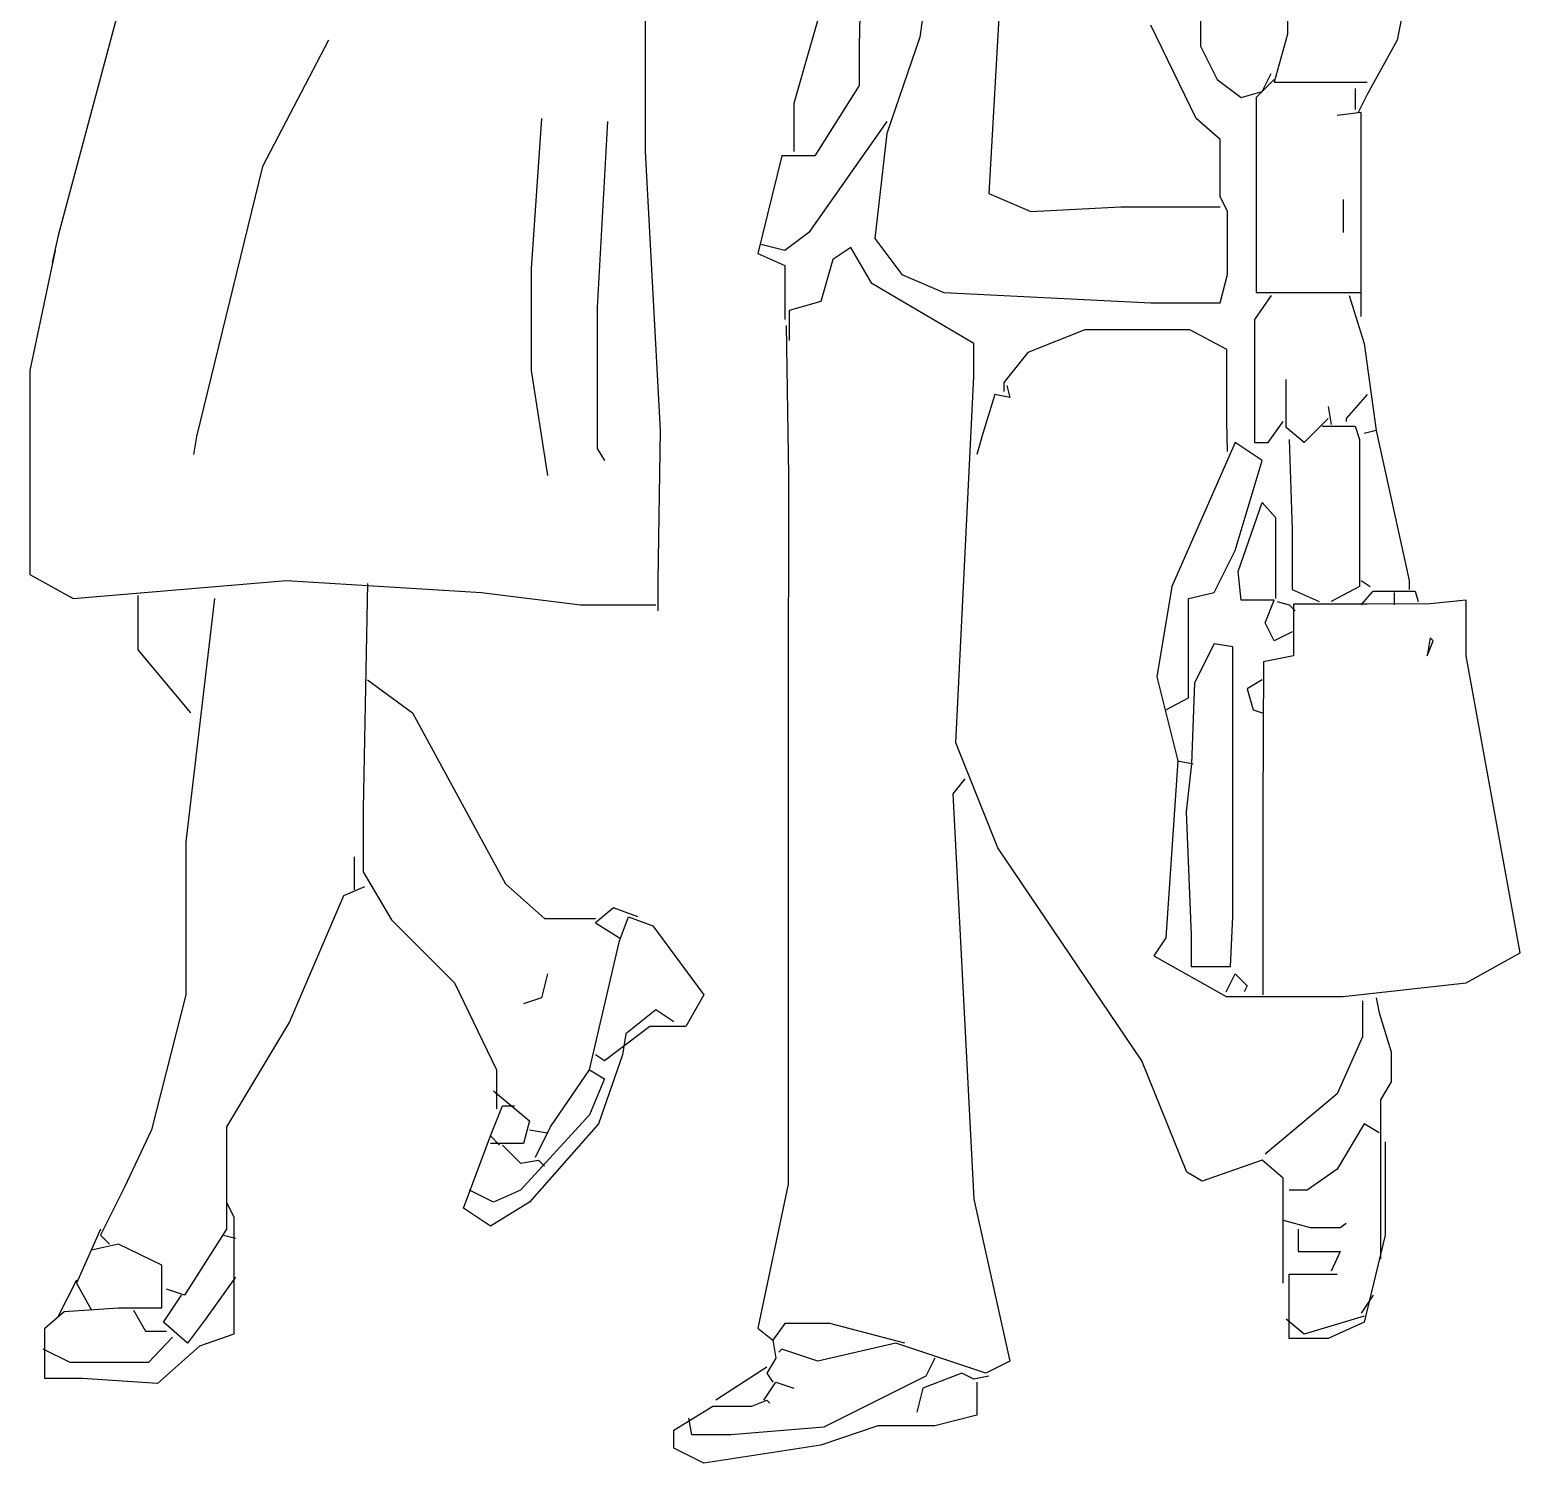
# Model space of a CAD drawing. Extents: x -126.21 to -125.25, y -5281.37 to -5279.69.
# Drawn here: x -126.214 to -125.255, y -5281.369 to -5280.446 of the extents above; entities that cross this region are included whole.
import ezdxf

# ---------------------------------------------------------------- set-up
doc = ezdxf.new("R2010")
doc.units = 0
doc.header["$LTSCALE"] = 1000
doc.layers.add('MULHER', color=7, linetype='CONTINUOUS')

msp = doc.modelspace()

# ---------------------------------------------------------------- linework, layer by layer
at = {"layer": 'MULHER', "linetype": 'CONTINUOUS'}
for points in [[(-126.08393, -5279.98307), (-126.09746, -5279.98307), (-126.13033, -5280.03334), (-126.16126, -5280.10681), (-126.1458, -5280.1416), (-126.1226, -5280.19767), (-126.11293, -5280.27887), (-126.14966, -5280.40454), (-126.19606, -5280.57854), (-126.19993, -5280.59594)], [(-125.44786, -5280.35233), (-125.4556, -5280.34653), (-125.473, -5280.12807), (-125.444, -5280.05267), (-125.4266, -5280.03431), (-125.39373, -5280.03431), (-125.37246, -5280.0604), (-125.34733, -5280.13967), (-125.33863, -5280.24601), (-125.33863, -5280.26533), (-125.3222, -5280.39294), (-125.3338, -5280.45287), (-125.35313, -5280.48767), (-125.35893, -5280.49927)], [(-125.59286, -5280.03914), (-125.6093, -5280.09521), (-125.6093, -5280.2228), (-125.6412, -5280.45094), (-125.66246, -5280.5128), (-125.6702, -5280.58047), (-125.6528, -5280.60367), (-125.62573, -5280.61527), (-125.49233, -5280.62204), (-125.44786, -5280.62204), (-125.44303, -5280.60367), (-125.44303, -5280.56307), (-125.44786, -5280.5534), (-125.44786, -5280.51667), (-125.46333, -5280.50314), (-125.49233, -5280.4432)], [(-125.41597, -5280.09907), (-125.41597, -5280.2054), (-125.444, -5280.34847), (-125.46043, -5280.4084), (-125.46043, -5280.45674), (-125.4498, -5280.47801), (-125.43433, -5280.4896), (-125.4208, -5280.48573), (-125.415, -5280.47414)], [(-125.41597, -5280.09907), (-125.41597, -5280.2054), (-125.444, -5280.34847), (-125.46043, -5280.4084), (-125.46043, -5280.45674), (-125.4498, -5280.47801), (-125.43433, -5280.4896), (-125.4208, -5280.48573), (-125.415, -5280.47414)], [(-125.41597, -5280.09907), (-125.41597, -5280.2054), (-125.444, -5280.34847), (-125.46043, -5280.4084), (-125.46043, -5280.45674), (-125.4498, -5280.47801), (-125.43433, -5280.4896), (-125.4208, -5280.48573), (-125.415, -5280.47414)], [(-125.40436, -5280.31754), (-125.40436, -5280.449), (-125.41306, -5280.47993), (-125.35313, -5280.47993)], [(-125.70016, -5280.37747), (-125.70016, -5280.41613), (-125.7224, -5280.49347), (-125.7224, -5280.5244)], [(-125.54646, -5280.37457), (-125.57546, -5280.37457), (-125.58706, -5280.38134), (-125.59673, -5280.55147), (-125.56966, -5280.56307), (-125.51166, -5280.56017), (-125.44786, -5280.56017)], [(-125.54646, -5280.37457), (-125.57546, -5280.37457), (-125.58706, -5280.38134), (-125.59673, -5280.55147), (-125.56966, -5280.56307), (-125.51166, -5280.56017), (-125.44786, -5280.56017)], [(-125.8094, -5280.38907), (-125.8181, -5280.40067), (-125.8181, -5280.5244), (-125.80843, -5280.7042), (-125.80988, -5280.80087), (-125.80988, -5280.82021)], [(-125.8094, -5280.38907), (-125.8181, -5280.40067), (-125.8181, -5280.5244), (-125.80843, -5280.7042), (-125.80988, -5280.80087), (-125.80988, -5280.82021)], [(-125.69726, -5280.39681), (-125.6789, -5280.39681), (-125.68035, -5280.45674), (-125.68035, -5280.48187), (-125.70886, -5280.5273), (-125.73013, -5280.5273), (-125.7456, -5280.59014), (-125.7282, -5280.59787), (-125.7282, -5280.63267)], [(-126.02206, -5280.45287), (-126.0646, -5280.53407), (-126.10713, -5280.70807), (-126.10906, -5280.71967)], [(-126.02206, -5280.45287), (-126.0646, -5280.53407), (-126.10713, -5280.70807), (-126.10906, -5280.71967)], [(-126.02206, -5280.45287), (-126.0646, -5280.53407), (-126.10713, -5280.70807), (-126.10906, -5280.71967)], [(-126.02206, -5280.45287), (-126.0646, -5280.53407), (-126.10713, -5280.70807), (-126.10906, -5280.71967)], [(-125.41306, -5280.47801), (-125.42466, -5280.4896), (-125.42466, -5280.61527), (-125.35893, -5280.61527), (-125.357, -5280.61527)], [(-125.36087, -5280.4838), (-125.36087, -5280.49733)], [(-125.36087, -5280.4838), (-125.36087, -5280.49733)], [(-125.36087, -5280.4838), (-125.36087, -5280.49733)], [(-125.36087, -5280.4838), (-125.36087, -5280.49733)], [(-125.8848, -5280.50314), (-125.89156, -5280.5998), (-125.89156, -5280.66554), (-125.88093, -5280.7332)], [(-125.8848, -5280.50314), (-125.89156, -5280.5998), (-125.89156, -5280.66554), (-125.88093, -5280.7332)], [(-125.8848, -5280.50314), (-125.89156, -5280.5998), (-125.89156, -5280.66554), (-125.88093, -5280.7332)], [(-125.8848, -5280.50314), (-125.89156, -5280.5998), (-125.89156, -5280.66554), (-125.88093, -5280.7332)], [(-125.8848, -5280.50314), (-125.89156, -5280.5998), (-125.89156, -5280.66554), (-125.88093, -5280.7332)], [(-125.84226, -5280.50507), (-125.84903, -5280.62493), (-125.84903, -5280.7158), (-125.8442, -5280.72354)], [(-125.66246, -5280.50507), (-125.71273, -5280.5766), (-125.7282, -5280.5882), (-125.74366, -5280.58434)], [(-125.357, -5280.63073), (-125.357, -5280.61721), (-125.357, -5280.49927), (-125.37246, -5280.5012)], [(-125.357, -5280.63073), (-125.357, -5280.61721), (-125.357, -5280.49927), (-125.37246, -5280.5012)], [(-125.357, -5280.63073), (-125.357, -5280.61721), (-125.357, -5280.49927), (-125.37246, -5280.5012)], [(-125.357, -5280.63073), (-125.357, -5280.61721), (-125.357, -5280.49927), (-125.37246, -5280.5012)], [(-125.357, -5280.63073), (-125.357, -5280.61721), (-125.357, -5280.49927), (-125.37246, -5280.5012)], [(-125.357, -5280.63073), (-125.357, -5280.61721), (-125.357, -5280.49927), (-125.37246, -5280.5012)], [(-125.357, -5280.63073), (-125.357, -5280.61721), (-125.357, -5280.49927), (-125.37246, -5280.5012)], [(-125.357, -5280.63073), (-125.357, -5280.61721), (-125.357, -5280.49927), (-125.37246, -5280.5012)], [(-125.357, -5280.63073), (-125.357, -5280.61721), (-125.357, -5280.49927), (-125.37246, -5280.5012)], [(-125.357, -5280.63073), (-125.357, -5280.61721), (-125.357, -5280.49927), (-125.37246, -5280.5012)], [(-125.357, -5280.63073), (-125.357, -5280.61721), (-125.357, -5280.49927), (-125.37246, -5280.5012)], [(-125.3686, -5280.55533), (-125.3686, -5280.5766)], [(-125.3686, -5280.55533), (-125.3686, -5280.5766)], [(-125.3686, -5280.55533), (-125.3686, -5280.5766)], [(-125.3686, -5280.55533), (-125.3686, -5280.5766)], [(-125.3686, -5280.55533), (-125.3686, -5280.5766)], [(-125.3686, -5280.55533), (-125.3686, -5280.5766)], [(-126.198, -5280.5882), (-126.21443, -5280.66554), (-126.21443, -5280.797), (-126.1864, -5280.81247), (-126.04913, -5280.80087), (-125.92346, -5280.8086), (-125.85966, -5280.81634), (-125.81133, -5280.81634)], [(-126.198, -5280.5882), (-126.21443, -5280.66554), (-126.21443, -5280.797), (-126.1864, -5280.81247), (-126.04913, -5280.80087), (-125.92346, -5280.8086), (-125.85966, -5280.81634), (-125.81133, -5280.81634)], [(-125.40726, -5281.25327), (-125.40726, -5281.18561), (-125.4208, -5281.174), (-125.45946, -5281.18754), (-125.46913, -5281.18174), (-125.49813, -5281.11021), (-125.59093, -5280.97294), (-125.618, -5280.90527), (-125.6064, -5280.6694), (-125.6064, -5280.64814), (-125.67213, -5280.60947), (-125.68566, -5280.58627), (-125.69726, -5280.594), (-125.705, -5280.62107), (-125.7253, -5280.62687), (-125.7253, -5280.6462)], [(-125.40726, -5281.25327), (-125.40726, -5281.18561), (-125.4208, -5281.174), (-125.45946, -5281.18754), (-125.46913, -5281.18174), (-125.49813, -5281.11021), (-125.59093, -5280.97294), (-125.618, -5280.90527), (-125.6064, -5280.6694), (-125.6064, -5280.64814), (-125.67213, -5280.60947), (-125.68566, -5280.58627), (-125.69726, -5280.594), (-125.705, -5280.62107), (-125.7253, -5280.62687), (-125.7253, -5280.6462)], [(-125.40726, -5281.25327), (-125.40726, -5281.18561), (-125.4208, -5281.174), (-125.45946, -5281.18754), (-125.46913, -5281.18174), (-125.49813, -5281.11021), (-125.59093, -5280.97294), (-125.618, -5280.90527), (-125.6064, -5280.6694), (-125.6064, -5280.64814), (-125.67213, -5280.60947), (-125.68566, -5280.58627), (-125.69726, -5280.594), (-125.705, -5280.62107), (-125.7253, -5280.62687), (-125.7253, -5280.6462)], [(-125.415, -5280.61721), (-125.42563, -5280.63267), (-125.42563, -5280.71193), (-125.41693, -5280.71193), (-125.40726, -5280.6984)], [(-125.415, -5280.61721), (-125.42563, -5280.63267), (-125.42563, -5280.71193), (-125.41693, -5280.71193), (-125.40726, -5280.6984)], [(-125.415, -5280.61721), (-125.42563, -5280.63267), (-125.42563, -5280.71193), (-125.41693, -5280.71193), (-125.40726, -5280.6984)], [(-125.415, -5280.61721), (-125.42563, -5280.63267), (-125.42563, -5280.71193), (-125.41693, -5280.71193), (-125.40726, -5280.6984)], [(-125.415, -5280.61721), (-125.42563, -5280.63267), (-125.42563, -5280.71193), (-125.41693, -5280.71193), (-125.40726, -5280.6984)], [(-125.415, -5280.61721), (-125.42563, -5280.63267), (-125.42563, -5280.71193), (-125.41693, -5280.71193), (-125.40726, -5280.6984)], [(-125.36473, -5280.61721), (-125.35506, -5280.64814), (-125.34733, -5280.7042), (-125.32606, -5280.80087), (-125.32606, -5280.80667)], [(-125.36473, -5280.61721), (-125.35506, -5280.64814), (-125.34733, -5280.7042), (-125.32606, -5280.80087), (-125.32606, -5280.80667)], [(-125.36473, -5280.61721), (-125.35506, -5280.64814), (-125.34733, -5280.7042), (-125.32606, -5280.80087), (-125.32606, -5280.80667)], [(-125.72723, -5280.63653), (-125.72578, -5280.7332), (-125.72602, -5280.8898), (-125.72602, -5281.18947), (-125.7456, -5281.28227), (-125.73593, -5281.29)], [(-125.72723, -5280.63653), (-125.72578, -5280.7332), (-125.72602, -5280.8898), (-125.72602, -5281.18947), (-125.7456, -5281.28227), (-125.73593, -5281.29)], [(-125.44303, -5280.71773), (-125.44351, -5280.6984), (-125.44351, -5280.652), (-125.4672, -5280.63943), (-125.53486, -5280.63943), (-125.5716, -5280.65394), (-125.58706, -5280.67327), (-125.58706, -5280.67907)], [(-125.37827, -5280.69647), (-125.39373, -5280.71193), (-125.40533, -5280.70227), (-125.40533, -5280.67134)], [(-125.37827, -5280.69647), (-125.39373, -5280.71193), (-125.40533, -5280.70227), (-125.40533, -5280.67134)], [(-125.58513, -5280.67521), (-125.5832, -5280.68294), (-125.59286, -5280.68101), (-125.6006, -5280.70613), (-125.60446, -5280.71967)], [(-125.58513, -5280.67521), (-125.5832, -5280.68294), (-125.59286, -5280.68101), (-125.6006, -5280.70613), (-125.60446, -5280.71967)], [(-125.35313, -5280.68101), (-125.36666, -5280.69647), (-125.36666, -5280.6984)], [(-125.37827, -5280.68874), (-125.37633, -5280.70033)], [(-125.37827, -5280.68874), (-125.37633, -5280.70033)], [(-125.37827, -5280.68874), (-125.37633, -5280.70033)], [(-125.37827, -5280.68874), (-125.37633, -5280.70033)], [(-125.37827, -5280.68874), (-125.37633, -5280.70033)], [(-125.37827, -5280.68874), (-125.37633, -5280.70033)], [(-125.37827, -5280.68874), (-125.37633, -5280.70033)], [(-125.37827, -5280.68874), (-125.37633, -5280.70033)], [(-125.38213, -5280.7013), (-125.36087, -5280.7013), (-125.35797, -5280.71), (-125.35797, -5280.80474), (-125.37633, -5280.8144)], [(-125.34733, -5280.7042), (-125.35506, -5280.70613)], [(-125.48266, -5280.884), (-125.46816, -5280.87627), (-125.46816, -5280.81247), (-125.45173, -5280.8086), (-125.4382, -5280.78153), (-125.4208, -5280.72354), (-125.4382, -5280.71193), (-125.4788, -5280.80474), (-125.48846, -5280.86273), (-125.47493, -5280.91687), (-125.48266, -5281.03094), (-125.4904, -5281.04254), (-125.444, -5281.06863), (-125.3686, -5281.06863), (-125.28933, -5281.05993), (-125.25453, -5281.04061), (-125.28933, -5280.8492), (-125.28933, -5280.81344), (-125.31253, -5280.81585), (-125.35313, -5280.81609), (-125.4005, -5280.81609), (-125.4005, -5280.8492), (-125.41983, -5280.85307), (-125.42031, -5280.9478), (-125.42031, -5281.06767)], [(-125.48266, -5280.884), (-125.46816, -5280.87627), (-125.46816, -5280.81247), (-125.45173, -5280.8086), (-125.4382, -5280.78153), (-125.4208, -5280.72354), (-125.4382, -5280.71193), (-125.4788, -5280.80474), (-125.48846, -5280.86273), (-125.47493, -5280.91687), (-125.48266, -5281.03094), (-125.4904, -5281.04254), (-125.444, -5281.06863), (-125.3686, -5281.06863), (-125.28933, -5281.05993), (-125.25453, -5281.04061), (-125.28933, -5280.8492), (-125.28933, -5280.81344), (-125.31253, -5280.81585), (-125.35313, -5280.81609), (-125.4005, -5280.81609), (-125.4005, -5280.8492), (-125.41983, -5280.85307), (-125.42031, -5280.9478), (-125.42031, -5281.06767)], [(-125.48266, -5280.884), (-125.46816, -5280.87627), (-125.46816, -5280.81247), (-125.45173, -5280.8086), (-125.4382, -5280.78153), (-125.4208, -5280.72354), (-125.4382, -5280.71193), (-125.4788, -5280.80474), (-125.48846, -5280.86273), (-125.47493, -5280.91687), (-125.48266, -5281.03094), (-125.4904, -5281.04254), (-125.444, -5281.06863), (-125.3686, -5281.06863), (-125.28933, -5281.05993), (-125.25453, -5281.04061), (-125.28933, -5280.8492), (-125.28933, -5280.81344), (-125.31253, -5280.81585), (-125.35313, -5280.81609), (-125.4005, -5280.81609), (-125.4005, -5280.8492), (-125.41983, -5280.85307), (-125.42031, -5280.9478), (-125.42031, -5281.06767)], [(-125.48266, -5280.884), (-125.46816, -5280.87627), (-125.46816, -5280.81247), (-125.45173, -5280.8086), (-125.4382, -5280.78153), (-125.4208, -5280.72354), (-125.4382, -5280.71193), (-125.4788, -5280.80474), (-125.48846, -5280.86273), (-125.47493, -5280.91687), (-125.48266, -5281.03094), (-125.4904, -5281.04254), (-125.444, -5281.06863), (-125.3686, -5281.06863), (-125.28933, -5281.05993), (-125.25453, -5281.04061), (-125.28933, -5280.8492), (-125.28933, -5280.81344), (-125.31253, -5280.81585), (-125.35313, -5280.81609), (-125.4005, -5280.81609), (-125.4005, -5280.8492), (-125.41983, -5280.85307), (-125.42031, -5280.9478), (-125.42031, -5281.06767)], [(-125.4034, -5280.71), (-125.40147, -5280.76801), (-125.40147, -5280.80667), (-125.38406, -5280.8144)], [(-125.4034, -5280.71), (-125.40147, -5280.76801), (-125.40147, -5280.80667), (-125.38406, -5280.8144)], [(-125.40147, -5280.83374), (-125.41306, -5280.83954), (-125.41887, -5280.82794), (-125.41306, -5280.81344), (-125.43433, -5280.81344), (-125.43626, -5280.79507), (-125.4208, -5280.75061), (-125.4121, -5280.76027), (-125.4121, -5280.81247)], [(-125.40147, -5280.83374), (-125.41306, -5280.83954), (-125.41887, -5280.82794), (-125.41306, -5280.81344), (-125.43433, -5280.81344), (-125.43626, -5280.79507), (-125.4208, -5280.75061), (-125.4121, -5280.76027), (-125.4121, -5280.81247)], [(-125.99693, -5280.8028), (-125.99983, -5280.9478), (-125.99983, -5280.9884), (-125.98146, -5281.01934), (-125.94086, -5281.05993), (-125.9138, -5281.11601), (-125.9138, -5281.14113)], [(-125.99693, -5280.8028), (-125.99983, -5280.9478), (-125.99983, -5280.9884), (-125.98146, -5281.01934), (-125.94086, -5281.05993), (-125.9138, -5281.11601), (-125.9138, -5281.14113)], [(-125.99693, -5280.8028), (-125.99983, -5280.9478), (-125.99983, -5280.9884), (-125.98146, -5281.01934), (-125.94086, -5281.05993), (-125.9138, -5281.11601), (-125.9138, -5281.14113)], [(-125.99693, -5280.8028), (-125.99983, -5280.9478), (-125.99983, -5280.9884), (-125.98146, -5281.01934), (-125.94086, -5281.05993), (-125.9138, -5281.11601), (-125.9138, -5281.14113)], [(-125.99693, -5280.8028), (-125.99983, -5280.9478), (-125.99983, -5280.9884), (-125.98146, -5281.01934), (-125.94086, -5281.05993), (-125.9138, -5281.11601), (-125.9138, -5281.14113)], [(-125.99693, -5280.8028), (-125.99983, -5280.9478), (-125.99983, -5280.9884), (-125.98146, -5281.01934), (-125.94086, -5281.05993), (-125.9138, -5281.11601), (-125.9138, -5281.14113)], [(-125.99693, -5280.8028), (-125.99983, -5280.9478), (-125.99983, -5280.9884), (-125.98146, -5281.01934), (-125.94086, -5281.05993), (-125.9138, -5281.11601), (-125.9138, -5281.14113)], [(-125.99693, -5280.8028), (-125.99983, -5280.9478), (-125.99983, -5280.9884), (-125.98146, -5281.01934), (-125.94086, -5281.05993), (-125.9138, -5281.11601), (-125.9138, -5281.14113)], [(-125.99693, -5280.8028), (-125.99983, -5280.9478), (-125.99983, -5280.9884), (-125.98146, -5281.01934), (-125.94086, -5281.05993), (-125.9138, -5281.11601), (-125.9138, -5281.14113)], [(-125.99693, -5280.8028), (-125.99983, -5280.9478), (-125.99983, -5280.9884), (-125.98146, -5281.01934), (-125.94086, -5281.05993), (-125.9138, -5281.11601), (-125.9138, -5281.14113)], [(-125.99693, -5280.8028), (-125.99983, -5280.9478), (-125.99983, -5280.9884), (-125.98146, -5281.01934), (-125.94086, -5281.05993), (-125.9138, -5281.11601), (-125.9138, -5281.14113)], [(-125.357, -5280.80087), (-125.3512, -5280.80474)], [(-125.357, -5280.80087), (-125.3512, -5280.80474)], [(-126.09553, -5280.81247), (-126.1139, -5280.96907), (-126.1139, -5281.06767), (-126.13613, -5281.15467), (-126.15353, -5281.19141), (-126.169, -5281.22233), (-126.1632, -5281.22814)], [(-126.09553, -5280.81247), (-126.1139, -5280.96907), (-126.1139, -5281.06767), (-126.13613, -5281.15467), (-126.15353, -5281.19141), (-126.169, -5281.22233), (-126.1632, -5281.22814)], [(-126.14483, -5280.81054), (-126.14483, -5280.84533), (-126.111, -5280.88594)], [(-126.14483, -5280.81054), (-126.14483, -5280.84533), (-126.111, -5280.88594)], [(-125.41113, -5280.8144), (-125.4034, -5280.81634), (-125.39953, -5280.82021)], [(-125.41113, -5280.8144), (-125.4034, -5280.81634), (-125.39953, -5280.82021)], [(-125.41113, -5280.8144), (-125.4034, -5280.81634), (-125.39953, -5280.82021)], [(-125.41113, -5280.8144), (-125.4034, -5280.81634), (-125.39953, -5280.82021)], [(-125.41113, -5280.8144), (-125.4034, -5280.81634), (-125.39953, -5280.82021)], [(-125.41113, -5280.8144), (-125.4034, -5280.81634), (-125.39953, -5280.82021)], [(-125.41113, -5280.8144), (-125.4034, -5280.81634), (-125.39953, -5280.82021)], [(-125.41113, -5280.8144), (-125.4034, -5280.81634), (-125.39953, -5280.82021)], [(-125.41113, -5280.8144), (-125.4034, -5280.81634), (-125.39953, -5280.82021)], [(-125.41113, -5280.8144), (-125.4034, -5280.81634), (-125.39953, -5280.82021)], [(-125.41113, -5280.8144), (-125.4034, -5280.81634), (-125.39953, -5280.82021)], [(-125.41113, -5280.8144), (-125.4034, -5280.81634), (-125.39953, -5280.82021)], [(-125.41113, -5280.8144), (-125.4034, -5280.81634), (-125.39953, -5280.82021)], [(-125.357, -5280.81634), (-125.34926, -5280.80764), (-125.3222, -5280.80764), (-125.32026, -5280.8144)], [(-125.357, -5280.81634), (-125.34926, -5280.80764), (-125.3222, -5280.80764), (-125.32026, -5280.8144)], [(-125.357, -5280.81634), (-125.34926, -5280.80764), (-125.3222, -5280.80764), (-125.32026, -5280.8144)], [(-125.33573, -5280.8086), (-125.33573, -5280.81634)], [(-125.33573, -5280.8086), (-125.33573, -5280.81634)], [(-125.33573, -5280.8086), (-125.33573, -5280.81634)], [(-125.33573, -5280.8086), (-125.33573, -5280.81634)], [(-125.33573, -5280.8086), (-125.33573, -5280.81634)], [(-125.33573, -5280.8086), (-125.33573, -5280.81634)], [(-125.46623, -5280.9188), (-125.46961, -5280.94974), (-125.46647, -5281.029), (-125.46647, -5281.04931), (-125.4411, -5281.04931), (-125.43965, -5281.0174), (-125.43965, -5280.8434), (-125.45173, -5280.84147), (-125.4643, -5280.8666), (-125.46623, -5280.9188)], [(-125.31253, -5280.83761), (-125.31446, -5280.8492), (-125.3106, -5280.83954), (-125.31253, -5280.83761)], [(-125.99693, -5280.86467), (-125.96793, -5280.88594), (-125.908, -5280.99613), (-125.88286, -5281.01837), (-125.85, -5281.01837)], [(-125.99693, -5280.86467), (-125.96793, -5280.88594), (-125.908, -5280.99613), (-125.88286, -5281.01837), (-125.85, -5281.01837)], [(-125.99693, -5280.86467), (-125.96793, -5280.88594), (-125.908, -5280.99613), (-125.88286, -5281.01837), (-125.85, -5281.01837)], [(-125.99693, -5280.86467), (-125.96793, -5280.88594), (-125.908, -5280.99613), (-125.88286, -5281.01837), (-125.85, -5281.01837)], [(-125.99693, -5280.86467), (-125.96793, -5280.88594), (-125.908, -5280.99613), (-125.88286, -5281.01837), (-125.85, -5281.01837)], [(-125.99693, -5280.86467), (-125.96793, -5280.88594), (-125.908, -5280.99613), (-125.88286, -5281.01837), (-125.85, -5281.01837)], [(-125.4208, -5280.86467), (-125.43046, -5280.87047), (-125.4266, -5280.884), (-125.4208, -5280.88594)], [(-125.47493, -5280.91687), (-125.46526, -5280.9188)], [(-125.47493, -5280.91687), (-125.46526, -5280.9188)], [(-125.47493, -5280.91687), (-125.46526, -5280.9188)], [(-125.47493, -5280.91687), (-125.46526, -5280.9188)], [(-125.47493, -5280.91687), (-125.46526, -5280.9188)], [(-125.47493, -5280.91687), (-125.46526, -5280.9188)], [(-125.47493, -5280.91687), (-125.46526, -5280.9188)], [(-125.47493, -5280.91687), (-125.46526, -5280.9188)], [(-125.6122, -5280.92847), (-125.61993, -5280.93814), (-125.6064, -5281.19914), (-125.5832, -5281.30354), (-125.59866, -5281.31127), (-125.65666, -5281.29193), (-125.70693, -5281.30354), (-125.73013, -5281.2958), (-125.73206, -5281.29773)], [(-125.6122, -5280.92847), (-125.61993, -5280.93814), (-125.6064, -5281.19914), (-125.5832, -5281.30354), (-125.59866, -5281.31127), (-125.65666, -5281.29193), (-125.70693, -5281.30354), (-125.73013, -5281.2958), (-125.73206, -5281.29773)], [(-126.00563, -5280.97874), (-126.00563, -5281)], [(-126.00563, -5280.97874), (-126.00563, -5281)], [(-126.00563, -5280.97874), (-126.00563, -5281)], [(-125.99886, -5280.99807), (-126.0124, -5281.00387), (-126.0472, -5281.08507), (-126.0878, -5281.15273), (-126.0878, -5281.19334), (-126.0878, -5281.21847), (-126.11486, -5281.26101), (-126.12646, -5281.25714)], [(-125.99886, -5280.99807), (-126.0124, -5281.00387), (-126.0472, -5281.08507), (-126.0878, -5281.15273), (-126.0878, -5281.19334), (-126.0878, -5281.21847), (-126.11486, -5281.26101), (-126.12646, -5281.25714)], [(-125.99886, -5280.99807), (-126.0124, -5281.00387), (-126.0472, -5281.08507), (-126.0878, -5281.15273), (-126.0878, -5281.19334), (-126.0878, -5281.21847), (-126.11486, -5281.26101), (-126.12646, -5281.25714)], [(-125.99886, -5280.99807), (-126.0124, -5281.00387), (-126.0472, -5281.08507), (-126.0878, -5281.15273), (-126.0878, -5281.19334), (-126.0878, -5281.21847), (-126.11486, -5281.26101), (-126.12646, -5281.25714)], [(-125.99886, -5280.99807), (-126.0124, -5281.00387), (-126.0472, -5281.08507), (-126.0878, -5281.15273), (-126.0878, -5281.19334), (-126.0878, -5281.21847), (-126.11486, -5281.26101), (-126.12646, -5281.25714)], [(-125.99886, -5280.99807), (-126.0124, -5281.00387), (-126.0472, -5281.08507), (-126.0878, -5281.15273), (-126.0878, -5281.19334), (-126.0878, -5281.21847), (-126.11486, -5281.26101), (-126.12646, -5281.25714)], [(-125.99886, -5280.99807), (-126.0124, -5281.00387), (-126.0472, -5281.08507), (-126.0878, -5281.15273), (-126.0878, -5281.19334), (-126.0878, -5281.21847), (-126.11486, -5281.26101), (-126.12646, -5281.25714)], [(-125.99886, -5280.99807), (-126.0124, -5281.00387), (-126.0472, -5281.08507), (-126.0878, -5281.15273), (-126.0878, -5281.19334), (-126.0878, -5281.21847), (-126.11486, -5281.26101), (-126.12646, -5281.25714)], [(-125.82293, -5281.0174), (-125.8384, -5281.0116), (-125.85, -5281.02127), (-125.83453, -5281.03094)], [(-125.88866, -5281.17207), (-125.879, -5281.15273), (-125.85386, -5281.11601), (-125.83453, -5281.03287), (-125.82873, -5281.0174), (-125.81326, -5281.0232), (-125.7804, -5281.06767), (-125.792, -5281.08797), (-125.8152, -5281.08797), (-125.8442, -5281.11021), (-125.85, -5281.10634)], [(-125.88866, -5281.17207), (-125.879, -5281.15273), (-125.85386, -5281.11601), (-125.83453, -5281.03287), (-125.82873, -5281.0174), (-125.81326, -5281.0232), (-125.7804, -5281.06767), (-125.792, -5281.08797), (-125.8152, -5281.08797), (-125.8442, -5281.11021), (-125.85, -5281.10634)], [(-125.88866, -5281.17207), (-125.879, -5281.15273), (-125.85386, -5281.11601), (-125.83453, -5281.03287), (-125.82873, -5281.0174), (-125.81326, -5281.0232), (-125.7804, -5281.06767), (-125.792, -5281.08797), (-125.8152, -5281.08797), (-125.8442, -5281.11021), (-125.85, -5281.10634)], [(-125.88093, -5281.05414), (-125.8848, -5281.0696), (-125.8964, -5281.07347)], [(-125.444, -5281.06573), (-125.4382, -5281.05414), (-125.43046, -5281.06187), (-125.4324, -5281.06573)], [(-125.444, -5281.06573), (-125.4382, -5281.05414), (-125.43046, -5281.06187), (-125.4324, -5281.06573)], [(-125.444, -5281.06573), (-125.4382, -5281.05414), (-125.43046, -5281.06187), (-125.4324, -5281.06573)], [(-125.444, -5281.06573), (-125.4382, -5281.05414), (-125.43046, -5281.06187), (-125.4324, -5281.06573)], [(-125.35603, -5281.07153), (-125.35603, -5281.09474), (-125.37246, -5281.13147), (-125.41887, -5281.17014)], [(-125.35603, -5281.07153), (-125.35603, -5281.09474), (-125.37246, -5281.13147), (-125.41887, -5281.17014)], [(-125.34733, -5281.0696), (-125.3454, -5281.07927), (-125.33767, -5281.1044), (-125.33767, -5281.12374), (-125.34443, -5281.13533), (-125.34443, -5281.2378)], [(-125.79973, -5281.08507), (-125.81133, -5281.07733), (-125.83066, -5281.0928), (-125.8326, -5281.10634), (-125.84806, -5281.1508), (-125.89253, -5281.20107), (-125.91766, -5281.21653), (-125.93506, -5281.20494), (-125.91766, -5281.15854), (-125.90993, -5281.1392), (-125.9022, -5281.1392)], [(-125.79973, -5281.08507), (-125.81133, -5281.07733), (-125.83066, -5281.0928), (-125.8326, -5281.10634), (-125.84806, -5281.1508), (-125.89253, -5281.20107), (-125.91766, -5281.21653), (-125.93506, -5281.20494), (-125.91766, -5281.15854), (-125.90993, -5281.1392), (-125.9022, -5281.1392)], [(-125.79973, -5281.08507), (-125.81133, -5281.07733), (-125.83066, -5281.0928), (-125.8326, -5281.10634), (-125.84806, -5281.1508), (-125.89253, -5281.20107), (-125.91766, -5281.21653), (-125.93506, -5281.20494), (-125.91766, -5281.15854), (-125.90993, -5281.1392), (-125.9022, -5281.1392)], [(-125.85386, -5281.11601), (-125.8442, -5281.12181), (-125.85386, -5281.145), (-125.89833, -5281.19334), (-125.91573, -5281.20107), (-125.9312, -5281.19334)], [(-125.91573, -5281.12954), (-125.89253, -5281.14887), (-125.8964, -5281.16337), (-125.91766, -5281.16337)], [(-125.91573, -5281.12954), (-125.89253, -5281.14887), (-125.8964, -5281.16337), (-125.91766, -5281.16337)], [(-125.3454, -5281.1566), (-125.35506, -5281.1508), (-125.37246, -5281.1798), (-125.3918, -5281.19334), (-125.4034, -5281.19334)], [(-125.91766, -5281.15854), (-125.91186, -5281.16434)], [(-125.91766, -5281.15854), (-125.91186, -5281.16434)], [(-125.91766, -5281.15854), (-125.91186, -5281.16434)], [(-125.89253, -5281.15467), (-125.88093, -5281.1566)], [(-125.89253, -5281.15467), (-125.88093, -5281.1566)], [(-125.90993, -5281.16434), (-125.89833, -5281.17594), (-125.88673, -5281.174), (-125.88286, -5281.17787)], [(-125.90993, -5281.16434), (-125.89833, -5281.17594), (-125.88673, -5281.174), (-125.88286, -5281.17787)], [(-125.90993, -5281.16434), (-125.89833, -5281.17594), (-125.88673, -5281.174), (-125.88286, -5281.17787)], [(-125.90993, -5281.16434), (-125.89833, -5281.17594), (-125.88673, -5281.174), (-125.88286, -5281.17787)], [(-125.90993, -5281.16434), (-125.89833, -5281.17594), (-125.88673, -5281.174), (-125.88286, -5281.17787)], [(-125.90993, -5281.16434), (-125.89833, -5281.17594), (-125.88673, -5281.174), (-125.88286, -5281.17787)], [(-125.34153, -5281.1624), (-125.34153, -5281.22233), (-125.35506, -5281.2784), (-125.37827, -5281.28903), (-125.4034, -5281.28903), (-125.4034, -5281.24747), (-125.37246, -5281.24747)], [(-126.0878, -5281.20107), (-126.08296, -5281.21073), (-126.08296, -5281.28613), (-126.1052, -5281.29387), (-126.13226, -5281.31804), (-126.1806, -5281.31465), (-126.20476, -5281.31465), (-126.20476, -5281.28227), (-126.1922, -5281.27164), (-126.1574, -5281.26922), (-126.12936, -5281.26922), (-126.12936, -5281.24167), (-126.1574, -5281.22814), (-126.1748, -5281.232)], [(-126.169, -5281.21847), (-126.18446, -5281.25327), (-126.1748, -5281.27067)], [(-126.169, -5281.21847), (-126.18446, -5281.25327), (-126.1748, -5281.27067)], [(-125.40726, -5281.21267), (-125.38986, -5281.2175), (-125.37053, -5281.2175), (-125.36666, -5281.2146)], [(-125.3976, -5281.21847), (-125.3976, -5281.23297), (-125.37053, -5281.23297), (-125.37633, -5281.24554)], [(-125.3976, -5281.21847), (-125.3976, -5281.23297), (-125.37053, -5281.23297), (-125.37633, -5281.24554)], [(-126.08973, -5281.22233), (-126.082, -5281.22427)], [(-126.08973, -5281.22233), (-126.082, -5281.22427)], [(-126.18446, -5281.25134), (-126.19606, -5281.27454)], [(-126.18446, -5281.25134), (-126.19606, -5281.27454)], [(-126.18446, -5281.25134), (-126.19606, -5281.27454)], [(-126.18446, -5281.25134), (-126.19606, -5281.27454)], [(-126.18446, -5281.25134), (-126.19606, -5281.27454)], [(-126.082, -5281.2494), (-126.10133, -5281.27647), (-126.11293, -5281.29193), (-126.1284, -5281.2784), (-126.1168, -5281.26101)], [(-126.082, -5281.2494), (-126.10133, -5281.27647), (-126.11293, -5281.29193), (-126.1284, -5281.2784), (-126.1168, -5281.26101)], [(-126.082, -5281.2494), (-126.10133, -5281.27647), (-126.11293, -5281.29193), (-126.1284, -5281.2784), (-126.1168, -5281.26101)], [(-125.34926, -5281.26101), (-125.357, -5281.27261)], [(-125.34926, -5281.26101), (-125.357, -5281.27261)], [(-125.34926, -5281.26101), (-125.357, -5281.27261)], [(-125.34926, -5281.26101), (-125.357, -5281.27261)], [(-125.34926, -5281.26101), (-125.357, -5281.27261)], [(-125.34926, -5281.26101), (-125.357, -5281.27261)], [(-126.14773, -5281.27067), (-126.14, -5281.2842), (-126.12646, -5281.2842)], [(-126.14773, -5281.27067), (-126.14, -5281.2842), (-126.12646, -5281.2842)], [(-126.14773, -5281.27067), (-126.14, -5281.2842), (-126.12646, -5281.2842)], [(-126.14773, -5281.27067), (-126.14, -5281.2842), (-126.12646, -5281.2842)], [(-126.14773, -5281.27067), (-126.14, -5281.2842), (-126.12646, -5281.2842)], [(-126.14773, -5281.27067), (-126.14, -5281.2842), (-126.12646, -5281.2842)], [(-125.35506, -5281.27454), (-125.39373, -5281.28613), (-125.40533, -5281.27647)], [(-125.65086, -5281.29193), (-125.6992, -5281.27937), (-125.7282, -5281.27937), (-125.73593, -5281.29), (-125.734, -5281.3016), (-125.7398, -5281.31127), (-125.73593, -5281.31707)], [(-125.65086, -5281.29193), (-125.6992, -5281.27937), (-125.7282, -5281.27937), (-125.73593, -5281.29), (-125.734, -5281.3016), (-125.7398, -5281.31127), (-125.73593, -5281.31707)], [(-125.65086, -5281.29193), (-125.6992, -5281.27937), (-125.7282, -5281.27937), (-125.73593, -5281.29), (-125.734, -5281.3016), (-125.7398, -5281.31127), (-125.73593, -5281.31707)], [(-126.1226, -5281.28807), (-126.13806, -5281.3045), (-126.18833, -5281.3045), (-126.20573, -5281.2958)], [(-126.1226, -5281.28807), (-126.13806, -5281.3045), (-126.18833, -5281.3045), (-126.20573, -5281.2958)], [(-126.1226, -5281.28807), (-126.13806, -5281.3045), (-126.18833, -5281.3045), (-126.20573, -5281.2958)], [(-125.63153, -5281.3016), (-125.63733, -5281.3132), (-125.70306, -5281.34607), (-125.763, -5281.3509), (-125.78813, -5281.3509), (-125.79006, -5281.34027)], [(-125.63153, -5281.3016), (-125.63733, -5281.3132), (-125.70306, -5281.34607), (-125.763, -5281.3509), (-125.78813, -5281.3509), (-125.79006, -5281.34027)], [(-125.7398, -5281.3074), (-125.77266, -5281.32867)], [(-125.7398, -5281.3074), (-125.77266, -5281.32867)], [(-125.7398, -5281.3074), (-125.77266, -5281.32867)], [(-125.7398, -5281.3074), (-125.77266, -5281.32867)], [(-125.59673, -5281.3132), (-125.6064, -5281.31514), (-125.61413, -5281.31127), (-125.63926, -5281.32094), (-125.64313, -5281.33641)], [(-125.59673, -5281.3132), (-125.6064, -5281.31514), (-125.61413, -5281.31127), (-125.63926, -5281.32094), (-125.64313, -5281.33641)], [(-125.59673, -5281.3132), (-125.6064, -5281.31514), (-125.61413, -5281.31127), (-125.63926, -5281.32094), (-125.64313, -5281.33641)], [(-125.60446, -5281.31707), (-125.60446, -5281.33834), (-125.63153, -5281.34511), (-125.66826, -5281.34511), (-125.705, -5281.35767), (-125.7804, -5281.36927), (-125.79973, -5281.3596), (-125.79973, -5281.34801), (-125.7746, -5281.33254), (-125.74946, -5281.33254), (-125.7398, -5281.32867), (-125.73786, -5281.33061)], [(-125.74173, -5281.32867), (-125.734, -5281.31707), (-125.7224, -5281.32094)], [(-125.74173, -5281.32867), (-125.734, -5281.31707), (-125.7224, -5281.32094)]]:
    msp.add_lwpolyline(points, dxfattribs=at)

doc.saveas('drawing.dxf')
